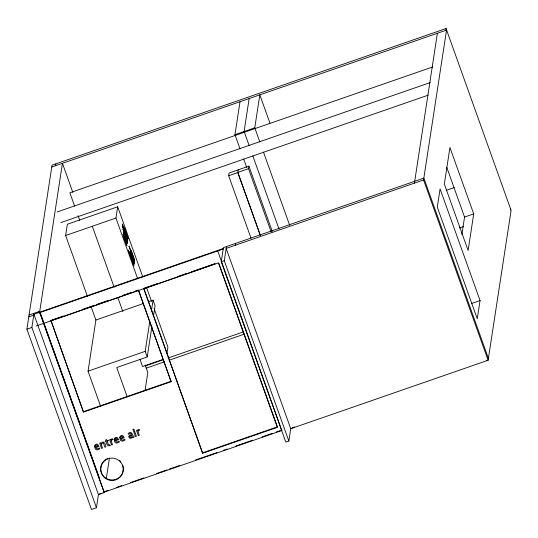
<?xml version="1.0" encoding="UTF-8"?>
<svg xmlns="http://www.w3.org/2000/svg" width="538" height="538" viewBox="0 0 538 538"><rect width="100%" height="100%" fill="white"/><g stroke="black" fill="none" stroke-linecap="round" stroke-linejoin="round"><path stroke-width="0.81" d="M72.852 192.422L62.435 163.323L39.59 312.316L33.901 314.286L98.454 494.59L96.436 507.758L91.46 509.486L26.9 329.182L52.045 165.179L446.063 28.514L511.1 210.398L488.121 360.252L290.735 428.719L288.845 441.019L285.799 442.075L221.239 261.771L223.411 247.628L423.85 178.105L488.403 358.409M55.575 165.704L55.858 163.855M96.436 507.758L31.877 327.454L33.901 314.286M38.063 312.847L38.218 311.858M39.859 313.069L40.007 312.087L223.68 248.381M83.491 412.101L50.881 320.332L83.491 412.101L171.131 381.704L138.522 289.928M87.412 296.33L65.636 235.523L67.371 224.238L117.667 206.787L142.792 276.949M92.314 226.269L114.11 287.104M100.485 405.901L88.05 371.166L95.892 320.016L91.083 306.593M137.452 278.119L115.946 218.045L117.667 206.787M101.379 493.111L98.454 494.59L104.143 492.62L104.298 491.631L108.259 490.259M106.316 478.49L109.463 457.952M127.176 396.701L116.733 367.528L147.217 356.956L145.206 351.341L149.887 320.816M151.407 310.917L153.048 300.191L148.36 301.818M147.217 356.956L151.898 326.431M153.545 315.705L155.058 305.806L153.048 300.191M145.146 389.929L147.822 372.478L145.126 364.932M166.921 353.54L167.91 347.111L154.076 308.482M251.031 238.213L228.663 175.738L229.08 172.994L248.899 166.121L272.268 231.401M240.015 148.811L234.958 134.682L240.009 101.736M217.581 250.493L281.798 430.535L104.224 492.129L39.933 312.578L223.606 248.872M288.845 441.019L224.285 260.715L226.458 246.565M260.177 235.039L237.803 172.564L238.226 169.826M249.155 98.562L244.104 131.507L249.161 145.637M202.651 453.252L143.767 288.792L218.455 262.887L277.339 427.347L202.651 453.252L143.841 288.301L157.21 283.661M235.321 245.241L235.604 243.398M271.159 231.945L248.502 168.676L248.899 166.121M259.827 141.938L254.77 127.809L259.82 94.863L269.962 123.175M281.798 430.535L281.872 430.044L276.324 431.967M414.421 183.122L437.394 33.269M445.78 30.363L446.063 28.514M486.513 360.494L488.121 360.252L423.561 179.948L446.54 30.094L51.762 167.022M461.886 234.514L464.563 217.076L446.735 167.284M473.709 213.902L468.107 250.446L444.334 184.057L449.936 147.513L473.709 213.902L464.563 217.076M480.057 300.554L477.26 318.758L437.286 207.11L440.077 188.899L480.057 300.554L471.671 303.459M510.434 210.049L510.623 208.818M294.387 426.869L290.735 428.719L226.175 248.415L423.561 179.948M234.958 134.682L254.77 127.809M432.613 66.974L69.846 192.799L74.641 206.189M57.236 211.938L430.171 82.59M60.821 222.591L428.201 95.165M248.502 168.676L237.836 172.382L260.486 235.644M228.663 175.738L237.803 172.564M65.636 235.523L115.946 218.045M29.072 315.033L39.738 311.334M28.79 316.875L33.766 315.147M51.668 320.056L63.511 315.947M82.462 309.377L94.305 305.268M96.679 304.447L108.521 300.339M122.731 295.409L131.42 292.396M135.368 291.024L137.735 290.204M177.648 276.572L186.296 273.573M191.797 271.663L214.601 263.755M50.807 320.823L138.448 290.419L171.131 381.704M26.9 329.182L31.877 327.454M36.046 326.008L215.146 263.889M221.239 261.771L224.285 260.715M446.385 190.317L454.314 187.567M95.892 320.016L143.673 303.445M459.385 227.977L463.346 226.606M88.05 371.166L145.206 351.341M163.034 359.458L142.557 366.56L140.028 359.498M145.193 365.968L163.391 359.653M168.138 358.005L243.31 331.933M146.033 368.221L164.285 361.886M169.046 360.238L244.434 334.091M83.565 411.61L171.205 381.213M202.725 452.761L277.413 426.856L218.811 263.183M116.188 487.509L121.736 485.585M130.458 482.559L143.935 477.885M156.619 473.487L166.921 469.909M169.302 469.089L179.605 465.511M195.462 460.017L216.868 452.592M223.209 450.393L227.171 449.015M235.893 445.989L252.537 440.219M262.053 436.917L272.356 433.346M263.492 152.167L289.686 225.335M252.82 155.865L279.02 229.033M243.674 159.04L246.774 167.695M146.457 287.198L151.541 301.388M117.761 297.339L122.886 311.61M78.03 215.644L79.718 220.372M40.289 312.874L99.765 478.981M39.59 312.316L104.143 492.62M122.711 465.101A11.325 11.19 8.7 0 1 116.053 479.277A11.325 11.19 8.7 0 1 101.547 472.956A11.325 11.19 8.7 0 1 107.573 458.504M119.389 460.313A11.325 11.19 8.7 0 1 120.929 461.907M128.918 436.567C128.629 438.82 131.911 438.867 132.435 436.937L132.684 437.233A0.827 0.814 8.7 0 0 133.579 437.421L134.244 437.017C132.207 435.982 131.931 429.674 128.158 433.574L128.441 434.361L130.714 433.305C132.772 434.986 129.012 434.839 128.918 436.567M94.426 446.143L95.199 448.874A2.744 2.71 8.7 0 0 96.073 449.566A2.582 2.549 8.7 0 0 97.681 449.822L99.812 448.806L99.543 448.053L97.055 448.981L95.656 447.656L99.005 446.493L97.694 444.455A1.789 1.769 8.7 0 0 96.43 444.18L95.105 444.805L94.426 446.143M114.056 439.338L114.829 442.061A2.744 2.71 8.7 0 0 115.704 442.754A2.582 2.549 8.7 0 0 117.318 443.009L119.443 442.001L119.174 441.247L116.685 442.169L115.293 440.844L118.636 439.687L117.324 437.643A1.789 1.769 8.7 0 0 116.06 437.367L114.735 437.993L114.056 439.338M119.638 437.401L120.404 440.131A2.744 2.71 8.7 0 0 121.279 440.824A2.582 2.549 8.7 0 0 122.893 441.073L125.024 440.064L124.755 439.311L122.267 440.239L120.868 438.914L124.217 437.75L122.899 435.713A1.789 1.769 8.7 0 0 121.642 435.437L120.31 436.062L119.638 437.401M122.308 224.117L127.735 239.706L122.308 224.117M122.509 226.007L123.141 228.226L122.509 226.007M123.377 233.055L127.257 243.627L126.551 240.809L127.304 242.477L123.545 231.965L126.672 241.918L123.377 233.055M123.639 231.327L127.567 241.582L122.94 228.926L123.639 231.327M123.874 229.82L127.587 240.641L123.874 229.82M95.428 445.693L95.448 446.923L97.788 446.11L96.672 444.953L95.428 445.693M128.441 250.21L133.868 265.799L130.741 255.853L134.083 264.4L128.441 250.21M129.059 246.196L134.52 261.905L134.103 260.284C136.84 265.442 128.353 242.127 131.474 252.941L129.059 246.196M130.458 252.994L134.332 263.566L133.632 260.748L134.386 262.409L130.626 251.898L133.754 261.858L130.458 252.994M115.058 438.887L115.078 440.118L117.418 439.304L116.309 438.14L115.058 438.887M120.633 436.95L120.653 438.181L122.994 437.367L121.884 436.21L120.633 436.95M111.097 439.748L110.956 440.34L110.599 439.351L109.638 439.687L111.521 444.939L112.482 444.603L111.238 441.14L111.642 440.097L112.859 439.465L112.22 438.658A1.789 1.769 8.7 0 0 111.097 439.748M137.943 430.434L137.795 431.025L137.439 430.044L136.477 430.373L138.36 435.632L139.322 435.296L138.084 431.832L138.488 430.783L139.698 430.158L139.06 429.351A1.789 1.769 8.7 0 0 137.943 430.434M101.521 444.018L101.305 444.657L102.523 448.06L101.561 448.396L99.678 443.137L100.64 442.801L100.996 443.789C102.65 439.371 106.094 444.045 105.899 446.89L104.937 447.219L103.478 443.272A0.686 0.679 8.7 0 0 102.563 442.935L101.521 444.018M130.122 435.948L129.914 436.903L130.364 437.394L131.043 437.428L132.106 436.466L131.622 435.108L130.122 435.948M123.108 234.333L124.46 239.511L126.921 245.496L125.569 240.304L123.108 234.333M128.031 238.563L124.641 229.773L124.251 227.379L128.031 238.563M134.17 259.827L131.359 251.892L134.17 259.827M110.142 445.417C107.667 447.28 106.531 443.453 106.188 441.685L105.522 441.913L105.266 441.2L105.932 440.972L105.589 440.017L106.517 439.593L106.894 440.635L108.286 440.151L108.541 440.871L107.149 441.355L108.414 444.697L109.907 444.758L110.142 445.417M133.868 429.136L132.899 429.472L133.242 430.427L134.204 430.091L133.868 429.136M134.547 431.046L133.585 431.375L135.468 436.634L136.43 436.298L134.547 431.046M123.686 235.893L126.47 243.976L123.686 235.893M104.614 477.778A11.325 11.19 8.7 0 0 123.094 471.369A11.325 11.19 8.7 0 0 108.185 458.732A11.325 11.19 8.7 0 0 104.614 477.778"/></g></svg>
